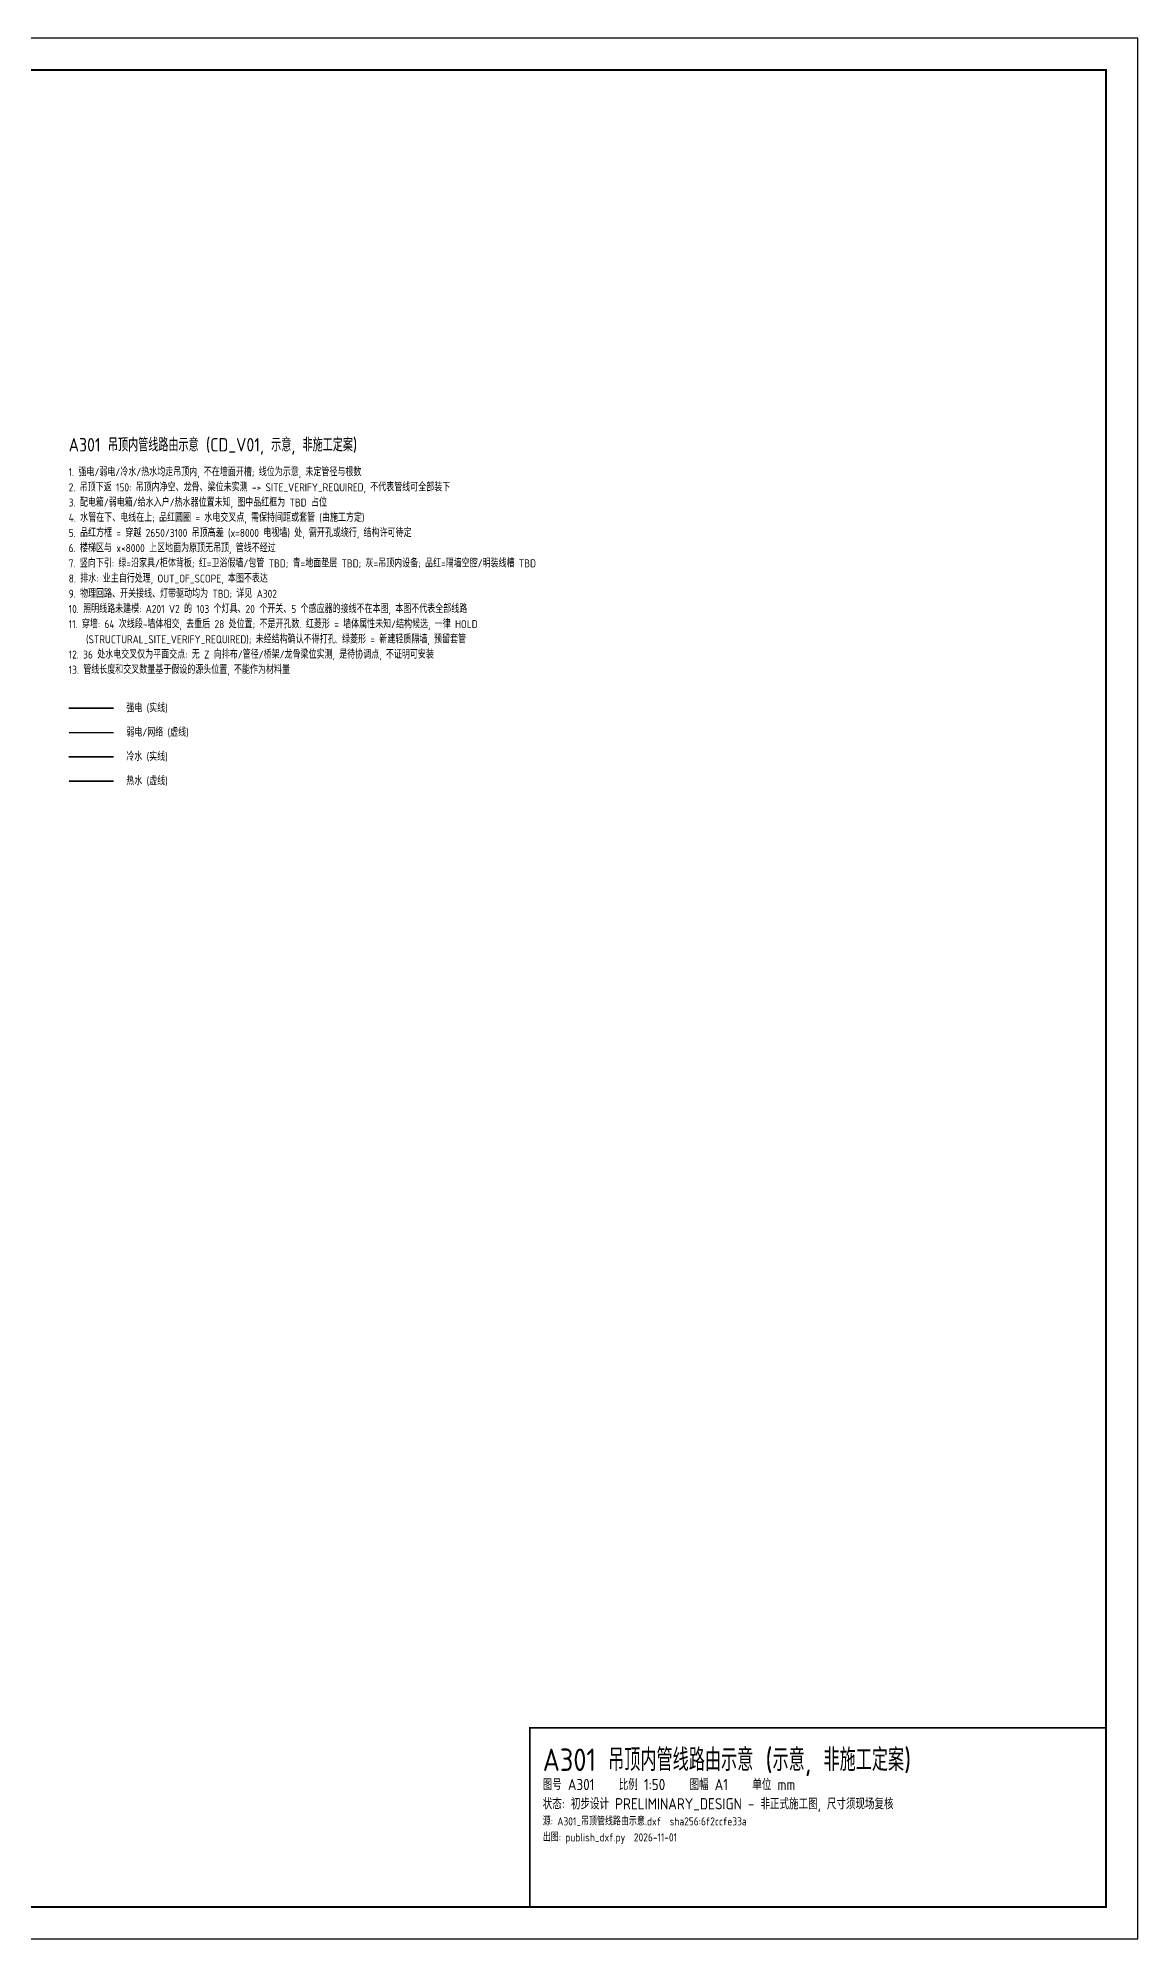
# Model space of a CAD drawing. Header units: millimetres. Extents: x -7943 to 34107, y -9640 to 20060.
# Drawn here: x 16920 to 34107, y -9640 to 20060 of the extents above; entities that cross this region are included whole.
import ezdxf
from ezdxf.enums import TextEntityAlignment as Align

# ---------------------------------------------------------------- set-up
doc = ezdxf.new("R2010")
doc.units = ezdxf.units.MM
doc.linetypes.add('DASHED', pattern=[1.524, 1.27, -0.254])
doc.layers.add('A-FRAME', color=7, linetype='Continuous')
for name, color, linetype, lineweight in [('A-NOTE', 7, 'Continuous', 18), ('M-ROUTE-COLD', 5, 'Continuous', 35), ('M-ROUTE-DATA', 4, 'DASHED', 25), ('M-ROUTE-HOT', 1, 'DASHED', 35), ('M-ROUTE-POWER', 30, 'Continuous', 35)]:
    doc.layers.add(name, color=color, linetype=linetype, lineweight=lineweight)
doc.styles.get("Standard").update_dxf_attribs({"font": 'gbenor.shx', "bigfont": 'gbcbig.shx'})

msp = doc.modelspace()

# ---------------------------------------------------------------- linework, layer by layer
at = {"layer": 'A-FRAME'}
msp.add_lwpolyline([(-7943.5, -9640.1), (34106.5, -9640.1), (34106.5, 20059.9), (-7943.5, 20059.9)], close=True, dxfattribs=at)
for points, const_width in [([(-6693.5, -9140.1), (33606.5, -9140.1), (33606.5, 19559.9), (-6693.5, 19559.9)], 35), ([(24606.5, -9140.1), (33606.5, -9140.1), (33606.5, -6340.1), (24606.5, -6340.1)], 25)]:
    msp.add_lwpolyline(points, close=True, dxfattribs=dict(at, const_width=const_width))
at = {"layer": 'M-ROUTE-COLD'}
msp.add_line((17400, 8830), (18100, 8830), dxfattribs=at)
at = {"layer": 'M-ROUTE-DATA'}
msp.add_line((17400, 9210), (18100, 9210), dxfattribs=at)
at = {"layer": 'M-ROUTE-HOT'}
msp.add_line((17400, 8450), (18100, 8450), dxfattribs=at)
at = {"layer": 'M-ROUTE-POWER'}
msp.add_line((17400, 9590), (18100, 9590), dxfattribs=at)

# ---------------------------------------------------------------- texts
at = {"layer": 'A-FRAME'}
for s, height, p in [('A301 吊顶内管线路由示意 (示意, 非施工定案)', 350, (24806.5, -7015.1)), ('图号 A301    比例 1:50    图幅 A1    单位 mm', 175, (24806.5, -7315.1)), ('状态: 初步设计 PRELIMINARY_DESIGN - 非正式施工图, 尺寸须现场复核', 175, (24806.5, -7615.1)), ('源: A301_吊顶管线路由示意.dxf  sha256:6f2ccfe33a', 125, (24806.5, -7865.1)), ('出图: publish_dxf.py  2026-11-01', 125, (24806.5, -8115.1))]:
    msp.add_text(s, height=height, dxfattribs=at).set_placement(p)
at = {"layer": 'A-NOTE'}
for s, height, p in [('A301 吊顶内管线路由示意 (CD_V01, 示意, 非施工定案)', 210, (17400, 13600)), ('1. 强电/弱电/冷水/热水均走吊顶内, 不在墙面开槽; 线位为示意, 未定管径与根数', 125, (17400, 13215)), ('2. 吊顶下返 150: 吊顶内净空、龙骨、梁位未实测 -> SITE_VERIFY_REQUIRED, 不代表管线可全部装下', 125, (17400, 12977.5)), ('3. 配电箱/弱电箱/给水入户/热水器位置未知, 图中品红框为 TBD 占位', 125, (17400, 12740)), ('4. 水管在下、电线在上; 品红圆圈 = 水电交叉点, 需保持间距或套管 (由施工方定)', 125, (17400, 12502.5)), ('5. 品红方框 = 穿越 2650/3100 吊顶高差 (x=8000 电视墙) 处, 需开孔或绕行, 结构许可待定', 125, (17400, 12265)), ('7. 竖向下引: 绿=沿家具/柜体背板; 红=卫浴假墙/包管 TBD; 青=地面垫层 TBD; 灰=吊顶内设备; 品红=隔墙空腔/明装线槽 TBD', 125, (17400, 11790)), ('6. 楼梯区与 x<8000 上区地面为原顶无吊顶, 管线不经过', 125, (17400, 12027.5)), ('8. 排水: 业主自行处理, OUT_OF_SCOPE, 本图不表达', 125, (17400, 11552.5)), ('9. 物理回路、开关接线、灯带驱动均为 TBD; 详见 A302', 125, (17400, 11315)), ('10. 照明线路未建模: A201 V2 的 103 个灯具、20 个开关、5 个感应器的接线不在本图, 本图不代表全部线路', 125, (17400, 11077.5)), ('11. 穿墙: 64 次线段-墙体相交, 去重后 28 处位置; 不是开孔数. 红菱形 = 墙体属性未知/结构候选, 一律 HOLD', 125, (17400, 10840)), ('    (STRUCTURAL_SITE_VERIFY_REQUIRED); 未经结构确认不得打孔. 绿菱形 = 新建轻质隔墙, 预留套管', 125, (17400, 10602.5)), ('12. 36 处水电交叉仅为平面交点: 无 Z 向排布/管径/桥架/龙骨梁位实测, 是待协调点, 不证明可安装', 125, (17400, 10365)), ('13. 管线长度和交叉数量基于假设的源头位置, 不能作为材料量', 125, (17400, 10127.5))]:
    msp.add_text(s, height=height, dxfattribs=at).set_placement(p)
for s, p in [('强电 (实线)', (18300, 9590)), ('弱电/网络 (虚线)', (18300, 9210)), ('冷水 (实线)', (18300, 8830)), ('热水 (虚线)', (18300, 8450))]:
    msp.add_text(s, height=125, dxfattribs=at).set_placement(p, align=Align.MIDDLE_LEFT)

doc.saveas('drawing.dxf')
